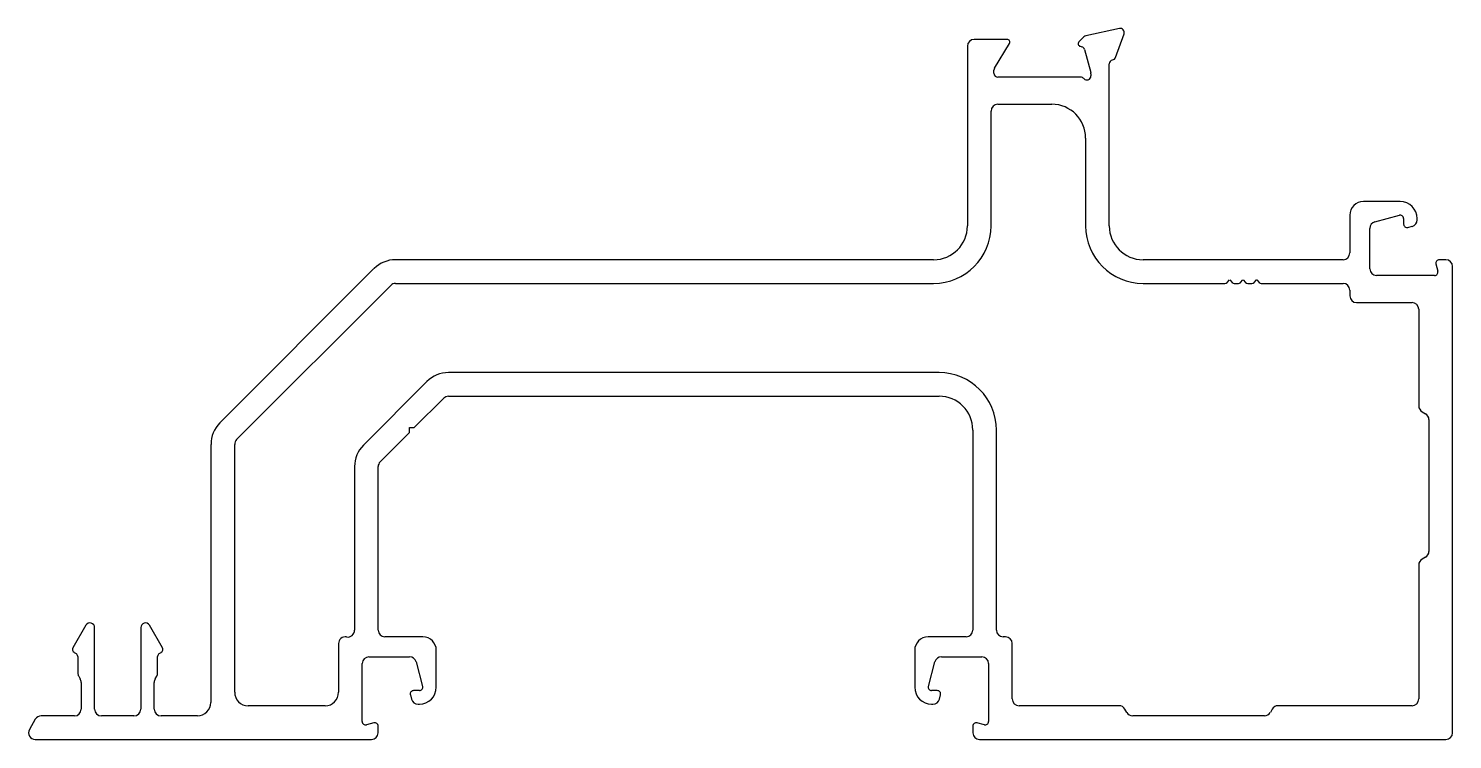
# Model space of a CAD drawing. Extents: x -50 to 56, y 8 to 61.
import ezdxf

# ---------------------------------------------------------------- set-up
doc = ezdxf.new("R2010")
doc.units = 0
doc.layers.get('0').update_dxf_attribs({"linetype": 'CONTINUOUS'})

msp = doc.modelspace()

# ---------------------------------------------------------------- linework, layer by layer
for p, q in [((31.22, 60.63), (28.74, 60.1)), ((30.94, 58.5), (31.56, 60.23)), ((19.97, 59.33), (19.97, 46.03)), ((22.91, 59.83), (20.47, 59.83)), ((21.97, 57.71), (23.08, 59.53)), ((28.59, 60.02), (28.22, 59.65)), ((28.31, 59.32), (28.43, 59.29)), ((28.64, 59.07), (29.1, 57.37)), ((30.47, 46.03), (30.47, 58.01)), ((21.93, 57.33), (21.93, 57.55)), ((28.36, 57.03), (22.23, 57.03)), ((29.11, 57.29), (29.11, 57.13)), ((22.22, 55.03), (26.22, 55.03)), ((21.72, 46.03), (21.72, 54.53)), ((28.72, 52.53), (28.72, 46.03)), ((52, 47.83), (49.27, 47.83)), ((48.27, 46.83), (48.27, 44.03)), ((50.12, 46.34), (51.94, 46.82)), ((52.25, 46.58), (52.25, 46.16)), ((53.25, 46.48), (53.25, 46.58)), ((49.75, 42.86), (49.75, 45.85)), ((52.57, 45.92), (52.88, 46)), ((17.47, 43.53), (-22.34, 43.53)), ((47.77, 43.53), (32.97, 43.53)), ((54.64, 43.22), (54.78, 42.67)), ((55.37, 43.53), (54.88, 43.53)), ((-23.94, 42.87), (-35.35, 31.46)), ((54.54, 42.36), (50.25, 42.36)), ((55.87, 8.53), (55.87, 43.03)), ((-34.11, 30.23), (-22.7, 41.63)), ((-22.35, 41.78), (17.47, 41.78)), ((32.97, 41.78), (39.02, 41.78)), ((39.19, 41.85), (39.36, 42.03)), ((39.38, 42.03), (39.55, 41.85)), ((39.72, 41.78), (40.02, 41.78)), ((40.19, 41.85), (40.36, 42.03)), ((40.38, 42.03), (40.55, 41.85)), ((40.72, 41.78), (41.02, 41.78)), ((41.19, 41.85), (41.36, 42.03)), ((41.38, 42.03), (41.55, 41.85)), ((41.72, 41.78), (47.77, 41.78)), ((48.27, 41.28), (48.27, 40.86)), ((48.77, 40.36), (52.87, 40.36)), ((53.37, 39.86), (53.37, 32.71)), ((17.87, 35.18), (-18.43, 35.18)), ((-20.02, 34.52), (-24.72, 29.81)), ((-20.96, 31.11), (-18.78, 33.28)), ((-18.43, 33.43), (17.87, 33.43)), ((53.62, 32.28), (53.87, 32.13)), ((54.12, 31.7), (54.12, 21.95)), ((-23.49, 28.58), (-21.31, 30.75)), ((-21.31, 30.75), (-21.31, 31.11)), ((-21.31, 31.11), (-20.96, 31.11)), ((20.37, 30.93), (20.37, 16.13)), ((22.12, 16.13), (22.12, 30.93)), ((-36.01, 29.87), (-36.01, 10.78)), ((-34.25, 11.53), (-34.25, 29.87)), ((-25.38, 28.22), (-25.38, 16.13)), ((-23.63, 16.13), (-23.63, 28.22)), ((53.87, 21.51), (53.62, 21.37)), ((53.37, 20.94), (53.37, 11.03)), ((-45.26, 16.49), (-46.22, 14.82)), ((-44.61, 10.28), (-44.61, 16.31)), ((-41.2, 16.31), (-41.2, 10.28)), ((-39.59, 14.82), (-40.55, 16.49)), ((-26.56, 15.13), (-26.56, 11.53)), ((-20.33, 15.63), (-23.13, 15.63)), ((19.87, 15.63), (17.07, 15.63)), ((22.79, 15.63), (22.62, 15.63)), ((23.29, 11.03), (23.29, 15.13)), ((-46.13, 14.48), (-45.98, 14.4)), ((-45.86, 14.18), (-45.86, 12.96)), ((-39.95, 12.96), (-39.95, 14.18)), ((-39.83, 14.4), (-39.68, 14.48)), ((-24.31, 14.15), (-21.31, 14.15)), ((-20.83, 13.78), (-20.34, 11.96)), ((-19.33, 11.9), (-19.33, 14.63)), ((16.07, 14.63), (16.07, 11.9)), ((17.08, 11.96), (17.56, 13.78)), ((18.05, 14.15), (21.04, 14.15)), ((-45.79, 12.71), (-45.68, 12.51)), ((-40.14, 12.51), (-40.02, 12.71)), ((-24.81, 9.36), (-24.81, 13.65)), ((21.54, 13.65), (21.54, 9.36)), ((-45.61, 12.26), (-45.61, 10.28)), ((-40.2, 10.28), (-40.2, 12.26)), ((-20.58, 11.65), (-21.01, 11.65)), ((17.74, 11.65), (17.32, 11.65)), ((-21.25, 11.33), (-21.16, 11.02)), ((-20.68, 10.65), (-20.58, 10.65)), ((17.32, 10.65), (17.42, 10.65)), ((17.9, 11.02), (17.98, 11.33)), ((-49.01, 9.53), (-49.44, 8.78)), ((-46.11, 9.78), (-48.57, 9.78)), ((-41.7, 9.78), (-44.11, 9.78)), ((-37.01, 9.78), (-39.7, 9.78)), ((-27.56, 10.53), (-33.25, 10.53)), ((31.19, 10.53), (23.79, 10.53)), ((31.77, 10.03), (31.62, 10.28)), ((41.95, 9.78), (32.2, 9.78)), ((42.53, 10.28), (42.39, 10.03)), ((52.87, 10.53), (42.96, 10.53)), ((-23.95, 9.26), (-24.49, 9.12)), ((-23.63, 8.53), (-23.63, 9.02)), ((20.37, 9.02), (20.37, 8.53)), ((21.23, 9.12), (20.68, 9.26)), ((-49.01, 8.03), (-24.13, 8.03)), ((20.87, 8.03), (55.37, 8.03))]:
    msp.add_line(p, q)
for centre, radius, start, end in [((28.81, 59.81), 0.3, 102, 135.0969), ((31.28, 60.34), 0.3, 340.0969, 102), ((20.47, 59.33), 0.5, 90, 180), ((22.91, 59.63), 0.2, 328.6, 90), ((28.37, 59.51), 0.2, 135.0969, 255.0969), ((28.35, 59), 0.3, 15.0969, 75.0969), ((30.77, 58.01), 0.3, 101.0012, 180.0969), ((30.65, 58.6), 0.3, 281.0012, 340.0969), ((22.23, 57.55), 0.3, 148.6, 180), ((22.23, 57.33), 0.3, 180, 270), ((28.36, 56.73), 0.3, 41.9073, 90.0969), ((28.81, 57.13), 0.3, 221.9073, 0.0969), ((28.81, 57.29), 0.3, 0.0969, 15.0969), ((22.22, 54.53), 0.5, 90, 180), ((26.22, 52.53), 2.5, 0, 90), ((49.27, 46.83), 1, 90, 180), ((52, 46.58), 1.25, 360, 90), ((52, 46.58), 0.25, 360, 105), ((52.75, 46.48), 0.5, 285, 0), ((17.47, 46.03), 2.5, 270, 0), ((17.47, 46.03), 4.25, 270, 0), ((32.97, 46.03), 4.25, 180, 270), ((32.97, 46.03), 2.5, 180, 270), ((50.25, 45.85), 0.5, 105, 180), ((52.5, 46.16), 0.25, 180, 285), ((-22.34, 41.28), 2.25, 90, 135), ((47.77, 44.03), 0.5, 270, 0), ((54.88, 43.28), 0.25, 90, 195), ((55.37, 43.03), 0.5, 0, 90), ((50.25, 42.86), 0.5, 180, 270), ((54.54, 42.61), 0.25, 270, 15), ((-22.35, 41.28), 0.5, 90, 135), ((39.02, 42.03), 0.25, 269.9983, 315), ((39.37, 42.02), 0.008, 45, 135), ((39.72, 42.03), 0.25, 225, 270), ((40.02, 42.03), 0.25, 270, 315), ((40.37, 42.02), 0.008, 45, 135), ((40.72, 42.03), 0.25, 225, 270), ((41.02, 42.03), 0.25, 270, 315), ((41.37, 42.02), 0.008, 45, 135), ((41.72, 42.03), 0.25, 225, 270), ((47.77, 41.28), 0.5, 0, 90), ((48.77, 40.86), 0.5, 180, 270), ((52.87, 39.86), 0.5, 0, 90), ((-18.43, 32.93), 2.25, 90, 135), ((17.87, 30.93), 4.25, 360, 90), ((-18.43, 32.93), 0.5, 90, 135), ((17.87, 30.93), 2.5, 360, 90), ((53.87, 32.71), 0.5, 180, 240), ((53.62, 31.7), 0.5, 0.0001, 60), ((-33.75, 29.87), 2.25, 135, 180), ((-33.75, 29.87), 0.5, 135, 180), ((-23.13, 28.22), 2.25, 135, 180), ((-23.13, 28.22), 0.5, 135, 180), ((53.87, 20.94), 0.5, 120, 180), ((53.62, 21.95), 0.5, 300, 0.0001), ((-44.96, 16.31), 0.35, 360, 150), ((-40.85, 16.31), 0.35, 30, 180), ((-25.88, 16.11), 0.5, 259.8222, 1.7469), ((-23.13, 16.13), 0.5, 180, 270), ((19.87, 16.13), 0.5, 270, 0), ((22.62, 16.13), 0.5, 180, 270), ((-46.01, 14.7), 0.25, 150, 240), ((-39.81, 14.7), 0.25, 300, 30), ((-26.06, 15.13), 0.5, 80.1473, 180), ((-20.33, 14.63), 1, 0, 90), ((17.07, 14.63), 1, 90, 180), ((22.79, 15.13), 0.5, 0, 90), ((-46.11, 14.18), 0.25, 360, 60), ((-39.7, 14.18), 0.25, 120, 180), ((-24.31, 13.65), 0.5, 90, 180), ((-21.31, 13.65), 0.5, 15, 90), ((18.05, 13.65), 0.5, 90, 165), ((21.04, 13.65), 0.5, 360, 90), ((-45.36, 12.96), 0.5, 180, 210), ((-40.45, 12.96), 0.5, 330, 0), ((-46.11, 12.26), 0.5, 360, 30), ((-39.7, 12.26), 0.5, 150, 180), ((-21.01, 11.4), 0.25, 90, 195), ((-20.58, 11.9), 0.25, 270, 15), ((-20.58, 11.9), 1.25, 270, 360), ((17.32, 11.9), 1.25, 180, 270), ((17.32, 11.9), 0.25, 165, 270), ((17.74, 11.4), 0.25, 345, 90), ((-37.01, 10.78), 1, 270, 0), ((-33.25, 11.53), 1, 180, 270), ((-27.56, 11.53), 1, 270, 0), ((-20.68, 11.15), 0.5, 195, 270), ((17.42, 11.15), 0.5, 270, 345), ((23.79, 11.03), 0.5, 180, 270), ((52.87, 11.03), 0.5, 270, 0), ((-48.57, 9.28), 0.5, 90, 150), ((-46.11, 10.28), 0.5, 270, 0), ((-44.11, 10.28), 0.5, 180, 270), ((-41.7, 10.28), 0.5, 270, 0), ((-39.7, 10.28), 0.5, 180, 270), ((31.19, 10.03), 0.5, 30, 90), ((32.2, 10.28), 0.5, 210, 270), ((41.95, 10.28), 0.5, 270, 330), ((42.96, 10.03), 0.5, 90, 150), ((-49.01, 8.53), 0.5, 149.9998, 270.0004), ((-24.56, 9.36), 0.25, 180, 285), ((-24.13, 8.53), 0.5, 270, 360), ((-23.88, 9.02), 0.25, 0, 105), ((20.62, 9.02), 0.25, 75, 180), ((20.87, 8.53), 0.5, 180, 270), ((21.29, 9.36), 0.25, 255, 0), ((55.37, 8.53), 0.5, 270, 360)]:
    msp.add_arc(centre, radius, start, end)

doc.saveas('drawing.dxf')
